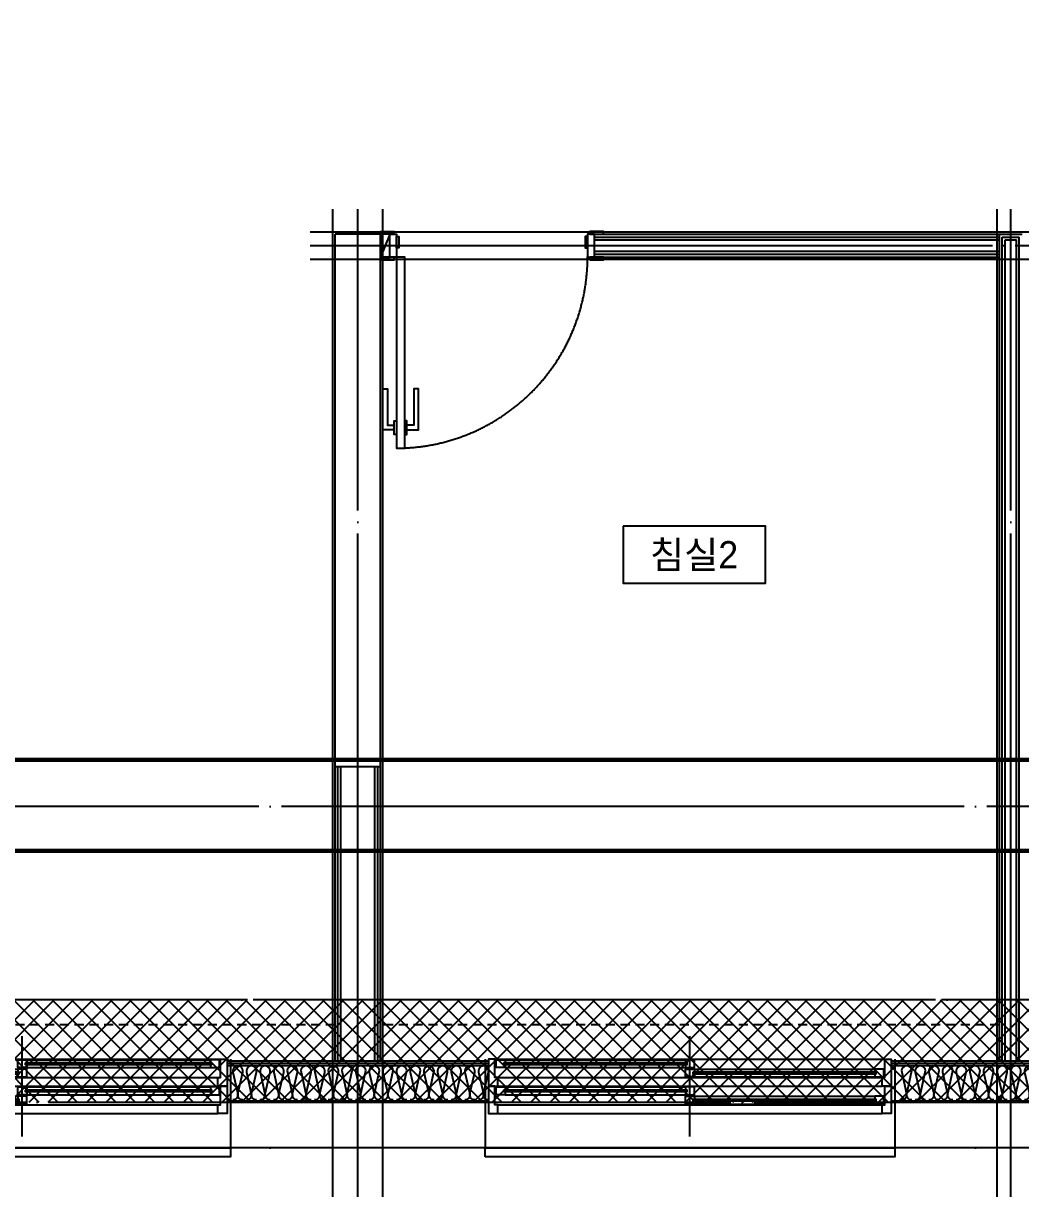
# Model space of a CAD drawing. Header units: millimetres. Extents: x -24416 to 92204, y -190080 to 23760.
# Drawn here: x 61557 to 65941, y 5622 to 10744 of the extents above; entities that cross this region are included whole.
import ezdxf
from ezdxf.enums import TextEntityAlignment as Align
from ezdxf.xclip import XClip

# ---------------------------------------------------------------- set-up
doc = ezdxf.new("R2010")
doc.units = ezdxf.units.MM
doc.header["$LTSCALE"] = 50
doc.header["$XCLIPFRAME"] = 0
for name, pattern in [('AUDIT_D_220706163347-0', [0]), ('CEN', [62, 60, -1, 0, -1]), ('H', [1.3, 0.8, -0.5]), ('HID', [2.5, 1.5, -1]), ('HIDDEN', [2, 1, -1]), ('평면도(기준)$0$CENTER2', [16.25, 15, -0.5, 0.25, -0.5])]:
    doc.linetypes.add(name, pattern=pattern)
for name, color, linetype, plot in [('AA-CEN', 1, 'CEN', False), ('Defpoint', 135, 'Continuous', False), ('MC', 135, 'Continuous', False)]:
    doc.layers.add(name, color=color, linetype=linetype, plot=plot)
for name, color, linetype in [('AA-단열-바닥-욕실', 30, 'Continuous'), ('CEN_CON', 1, 'CEN'), ('CEN_WALL', 12, 'CEN'), ('CONC', 2, 'Continuous'), ('dan1', 7, 'HID'), ('ELE3_CON', 7, 'Continuous'), ('HAT', 9, 'Continuous'), ('INS', 252, 'Continuous'), ('SINA-F-FRAME', 4, 'Continuous'), ('WAL_DRY', 7, 'Continuous'), ('WIN', 4, 'Continuous'), ('X - 단위세대$0$ETC', 6, 'Continuous'), ('실명', 3, 'AUDIT_D_220706163347-0'), ('실명박스', 7, 'AUDIT_D_220706163347-0'), ('커튼박스', 6, 'Continuous'), ('평면도(기준)$0$1.EC-F-DOOR', 4, 'Continuous'), ('평면도(기준)$0$1.EC-F-DOOR-F', 4, 'Continuous'), ('확장', 8, 'HIDDEN')]:
    doc.layers.add(name, color=color, linetype=linetype)
doc.styles.add('HAUD01', font='Dotum.ttf')

# ---------------------------------------------------------------- blocks, each defined once
blk = doc.blocks.new('WIN_이중창_1800')
at = {"layer": 'Defpoint'}
for p, q in [((-15, 240), (-15, 0)), ((1785, 240), (1785, 0))]:
    blk.add_line(p, q, dxfattribs=at)
at = {"layer": 'WIN'}
blk.add_line((885, -100), (885, 340), dxfattribs=at)
at = {"layer": 'WIN', "color": 8}
for p, q in [((1742, 240), (28, 240)), ((1697, 237), (905, 237)), ((1730, 158), (40, 158)), ((865, 196), (73, 196)), ((865, 161), (73, 161)), ((1697, 202), (905, 202)), ((1730, 120), (40, 120)), ((1697, 117), (905, 117)), ((865, 76), (73, 76)), ((1697, 82), (905, 82)), ((1730, 38), (40, 38)), ((1730, 0), (40, 0)), ((865, 41), (73, 41))]:
    blk.add_line(p, q, dxfattribs=at)
at = {"layer": 'WIN'}
for points in [[(40, 158), (28, 158), (28, 240), (0, 240), (0, 120), (40, 120), (40, 158)], [(905, 216.5), (905, 202), (865, 202), (865, 237), (905, 237), (905, 222.5)], [(1704, 222.5), (1704, 216.5), (898, 216.5), (898, 222.5), (1704, 222.5)], [(1697, 216.5), (1697, 202), (1737, 202), (1737, 237), (1697, 237), (1697, 222.5)], [(1730, 158), (1742, 158), (1742, 240), (1770, 240), (1770, 120), (1730, 120), (1730, 158)], [(73, 175.5), (73, 161), (33, 161), (33, 196), (73, 196), (73, 181.5)], [(872, 181.5), (872, 175.5), (66, 175.5), (66, 181.5), (872, 181.5)], [(865, 175.5), (865, 161), (905, 161), (905, 196), (865, 196), (865, 181.5)], [(40, 38), (28, 38), (28, 120), (0, 120), (0, 0), (40, 0), (40, 38)], [(905, 96.5), (905, 82), (865, 82), (865, 117), (905, 117), (905, 102.5)], [(1704, 102.5), (1704, 96.5), (898, 96.5), (898, 102.5), (1704, 102.5)], [(1697, 96.5), (1697, 82), (1737, 82), (1737, 117), (1697, 117), (1697, 102.5)], [(1730, 38), (1742, 38), (1742, 120), (1770, 120), (1770, 0), (1730, 0), (1730, 38)], [(73, 55.5), (73, 41), (33, 41), (33, 76), (73, 76), (73, 61.5)], [(872, 61.5), (872, 55.5), (66, 55.5), (66, 61.5), (872, 61.5)], [(865, 55.5), (865, 41), (905, 41), (905, 76), (865, 76), (865, 61.5)]]:
    blk.add_lwpolyline(points, dxfattribs=at)
blk = doc.blocks.new('WIN_이중창_3300-2')
at = {"layer": 'Defpoint'}
for p, q in [((-15, 240), (-15, 0)), ((3285, 240), (3285, 0))]:
    blk.add_line(p, q, dxfattribs=at)
at = {"layer": 'WIN'}
for p, q in [((900, -100), (900, 340)), ((2370, -100), (2370, 340))]:
    blk.add_line(p, q, dxfattribs=at)
at = {"layer": 'WIN', "color": 8}
for p, q in [((3242, 240), (28, 240)), ((880, 237), (73, 237)), ((3197, 237), (2390, 237)), ((3230, 158), (40, 158)), ((880, 202), (73, 202)), ((2350, 196), (920, 196)), ((2350, 161), (920, 161)), ((3197, 202), (2390, 202)), ((3230, 120), (40, 120)), ((880, 117), (73, 117)), ((3197, 117), (2390, 117)), ((880, 82), (73, 82)), ((2350, 76), (920, 76)), ((3197, 82), (2390, 82)), ((3230, 38), (40, 38)), ((3230, 0), (40, 0)), ((2350, 41), (920, 41))]:
    blk.add_line(p, q, dxfattribs=at)
at = {"layer": 'WIN'}
for points in [[(40, 158), (28, 158), (28, 240), (0, 240), (0, 120), (40, 120), (40, 158)], [(73, 216.5), (73, 202), (33, 202), (33, 237), (73, 237), (73, 222.5)], [(887, 222.5), (887, 216.5), (66, 216.5), (66, 222.5), (887, 222.5)], [(880, 216.5), (880, 202), (920, 202), (920, 237), (880, 237), (880, 222.5)], [(2390, 216.5), (2390, 202), (2350, 202), (2350, 237), (2390, 237), (2390, 222.5)], [(3204, 222.5), (3204, 216.5), (2383, 216.5), (2383, 222.5), (3204, 222.5)], [(3197, 216.5), (3197, 202), (3237, 202), (3237, 237), (3197, 237), (3197, 222.5)], [(3230, 158), (3242, 158), (3242, 240), (3270, 240), (3270, 120), (3230, 120), (3230, 158)], [(920, 175.5), (920, 161), (880, 161), (880, 196), (920, 196), (920, 181.5)], [(2357, 181.5), (2357, 175.5), (913, 175.5), (913, 181.5), (2357, 181.5)], [(2350, 175.5), (2350, 161), (2390, 161), (2390, 196), (2350, 196), (2350, 181.5)], [(40, 38), (28, 38), (28, 120), (0, 120), (0, 0), (40, 0), (40, 38)], [(73, 96.5), (73, 82), (33, 82), (33, 117), (73, 117), (73, 102.5)], [(887, 102.5), (887, 96.5), (66, 96.5), (66, 102.5), (887, 102.5)], [(880, 96.5), (880, 82), (920, 82), (920, 117), (880, 117), (880, 102.5)], [(2390, 96.5), (2390, 82), (2350, 82), (2350, 117), (2390, 117), (2390, 102.5)], [(3204, 102.5), (3204, 96.5), (2383, 96.5), (2383, 102.5), (3204, 102.5)], [(3197, 96.5), (3197, 82), (3237, 82), (3237, 117), (3197, 117), (3197, 102.5)], [(3230, 38), (3242, 38), (3242, 120), (3270, 120), (3270, 0), (3230, 0), (3230, 38)], [(920, 55.5), (920, 41), (880, 41), (880, 76), (920, 76), (920, 61.5)], [(2357, 61.5), (2357, 55.5), (913, 55.5), (913, 61.5), (2357, 61.5)], [(2350, 55.5), (2350, 41), (2390, 41), (2390, 76), (2350, 76), (2350, 61.5)]]:
    blk.add_lwpolyline(points, dxfattribs=at)
blk = doc.blocks.new('insul1')
blk.add_lwpolyline([(0, 0, 0.480617), (0.146, 0.183), (0.004, 0.817, -1.249969), (0.296, 0.817), (0.154, 0.183, 0.480617), (0.3, 0, 0.480617)], format="xyb")
blk = doc.blocks.new('A$C3C3C21E6')
at = {"layer": '평면도(기준)$0$1.EC-F-DOOR'}
blk.add_lwpolyline([(70, -210), (70, -1049.6), (106, -1049.6), (106, -210), (70, -210)], dxfattribs=at)
at = {"layer": '평면도(기준)$0$1.EC-F-DOOR', "color": 8}
for points in [[(60, -969.6), (10, -969.6), (10, -789.6), (30, -789.6), (30, -949.6), (60, -949.6)], [(116.1, -969.6), (166.1, -969.6), (166.1, -789.6), (146.1, -789.6), (146.1, -949.6), (116.1, -949.6)]]:
    blk.add_lwpolyline(points, dxfattribs=at)
for points in [[(70, -929.6), (70, -989.6), (60, -989.6), (60, -929.6)], [(106, -929.6), (106, -989.6), (116, -989.6), (116, -929.6)]]:
    blk.add_lwpolyline(points, close=True, dxfattribs=at)
at = {"layer": '평면도(기준)$0$1.EC-F-DOOR', "color": 1, "linetype": '평면도(기준)$0$CENTER2', "ltscale": 6}
blk.add_arc((69.4, -209.7), 840.6, 272.4982, 359.9824, dxfattribs=at)
at = {"layer": '평면도(기준)$0$1.EC-F-DOOR-F'}
for points in [[(60, -110), (40, -110), (0, -110), (0, -98), (60, -98)], [(920, -110), (940, -110), (980, -110), (980, -98), (920, -98)], [(40, -110), (70, -110), (70, -210), (40, -210)], [(70, -120), (80, -120), (80, -170), (70, -170)], [(910, -120), (900, -120), (900, -170), (910, -170)], [(940, -110), (910, -110), (910, -210), (940, -210)], [(0, -222), (60, -222), (60, -210), (0, -210)], [(920, -222), (980, -222), (980, -210), (920, -210)]]:
    blk.add_lwpolyline(points, close=True, dxfattribs=at)
blk = doc.blocks.new('U-76A(확장)')
at = {"layer": 'CEN_CON'}
for p, q in [((5765, -300), (5765, 4125)), ((0, 0), (14635, 0))]:
    blk.add_line(p, q, dxfattribs=at)
at = {"layer": 'CEN_WALL'}
for p, q in [((2895, -300), (2895, 4125)), ((5975, 3965), (1605, 3965)), ((0, 1500), (10395, 1500))]:
    blk.add_line(p, q, dxfattribs=at)
at = {"layer": 'CONC'}
for p, q in [((5665, 1675), (5665, 4015)), ((5665, 4015), (5865, 4015)), ((5865, 1675), (5865, 4015)), ((5865, 1675), (5665, 1675)), ((2385, 200), (3405, 200)), ((3405, 200), (3405, 0)), ((5205, 200), (6325, 200)), ((5205, 200), (5205, 0)), ((6325, 200), (6325, 0)), ((2385, 0), (3405, 0)), ((5205, 0), (6325, 0))]:
    blk.add_line(p, q, dxfattribs=at)
at = {"layer": 'dan1'}
blk.add_lwpolyline([(125, 650), (9775, 650), (9775, 2140), (10085, 2140)], dxfattribs=at)
at = {"layer": 'ELE3_CON'}
for p, q in [((5205, 0), (3405, 0)), ((9625, 0), (6325, 0))]:
    blk.add_line(p, q, dxfattribs=at)
at = {"layer": 'INS'}
for p, q in [((2370, 360), (3420, 360)), ((5190, 360), (6340, 360)), ((2370, 205), (3420, 205)), ((5190, 205), (6340, 205))]:
    blk.add_line(p, q, dxfattribs=at)
at = {"layer": 'MC'}
for p, q in [((2955, -300), (2955, 4125)), ((5655, -300), (5655, 4125)), ((5875, -300), (5875, 4125)), ((5975, 4025), (1605, 4025)), ((5975, 3905), (0, 3905)), ((0, 1705), (10395, 1705))]:
    blk.add_line(p, q, dxfattribs=at)
at = {"layer": 'SINA-F-FRAME'}
blk.add_line((5625, 4015), (5665, 3915), dxfattribs=at)
blk.add_lwpolyline([(5665, 3915), (5625, 3915), (5625, 4015), (5665, 4015)], close=True, dxfattribs=at)
at = {"layer": 'WAL_DRY'}
for p, q in [((2945, 4015), (2845, 4015)), ((2857.5, 380), (2857.5, 4002.5)), ((2932.5, 4002.5), (2857.5, 4002.5)), ((2932.5, 380), (2932.5, 4002.5)), ((4725, 4015), (2945, 4015)), ((2945, 380), (2945, 4015)), ((4725, 4002.5), (2945, 4002.5)), ((2870, 380), (2870, 3990)), ((2920, 3990), (2870, 3990)), ((2920, 380), (2920, 3990)), ((4725, 3990), (2945, 3990)), ((4725, 3940), (2945, 3940)), ((4725, 3927.5), (2945, 3927.5)), ((4725, 3915), (2945, 3915)), ((5665, 380), (5665, 1675)), ((5677.5, 380), (5677.5, 1675)), ((5690, 380), (5690, 1675)), ((5840, 380), (5840, 1675)), ((5852.5, 380), (5852.5, 1675)), ((5865, 380), (5865, 1675)), ((2370, 380), (3420, 380)), ((2370, 370), (3420, 370)), ((5190, 380), (6340, 380)), ((5190, 370), (6340, 370))]:
    blk.add_line(p, q, dxfattribs=at)
at = {"layer": 'X - 단위세대$0$ETC'}
for points in [[(5205, -40), (5205, 0), (3405, 0), (3405, -40), (5205, -40)], [(9625, -40), (9625, 0), (6325, 0), (6325, -40), (9625, -40)]]:
    blk.add_lwpolyline(points, dxfattribs=at)
at = {"layer": '커튼박스', "linetype": 'H'}
for p, q in [((2945, 540), (5665, 540)), ((5865, 540), (10085, 540))]:
    blk.add_line(p, q, dxfattribs=at)
at = {"layer": '확장', "ltscale": 0.5, "const_width": 20, "flags": 128}
for points in [[(10085, 1705), (135, 1705)], [(10085, 1305), (135, 1305)]]:
    blk.add_lwpolyline(points, dxfattribs=at)
at = {"layer": 'INS', "xscale": 150, "yscale": 150, "zscale": 150, "row_count": 1, "row_spacing": 0, "column_spacing": 60}
for p, column_count in [((2370, 210), 17), ((5190, 210), 19)]:
    blk.add_blockref('insul1', p, dxfattribs=dict(at, column_count=column_count))
at = {"layer": 'SINA-F-FRAME', "xscale": -1}
blk.add_blockref('A$C3C3C21E6', (5665, 4125), dxfattribs=at)
at = {"layer": 'WIN'}
for name, p in [('WIN_이중창_1800', (3420, 150)), ('WIN_이중창_3300-2', (6340, 150))]:
    blk.add_blockref(name, p, dxfattribs=at)
blk = doc.blocks.new('U-76A(확장)3')
at = {"layer": 'CEN_CON'}
blk.add_line((0, 0), (14595, 0), dxfattribs=at)
blk = doc.blocks.new('A$C415C5DAF')
at = {"layer": '실명박스'}
blk.add_lwpolyline([(51708.1, -9843.2), (51708.1, -10093.2), (52333.4, -10093.2), (52333.4, -9843.2)], close=True, dxfattribs=at)
at = {"layer": '실명', "style": 'HAUD01'}
blk.add_text('침실2', height=120, dxfattribs=at).set_placement((52019.6, -9966.4), align=Align.MIDDLE)
blk = doc.blocks.new('A$C1CAF0AFA')
at = {"layer": 'HAT'}
h = blk.add_hatch(dxfattribs=at)
h.set_pattern_fill('_USER', color=5, scale=60, angle=45, double=1, pattern_type=0)
h.set_pattern_definition([(45, (0, -23760), (-42.426407, 42.426407), []), (135, (0, -23760), (-42.426407, -42.426407), [])])
h.paths.add_polyline_path([(62927.2, -11732.9), (68667.2, -11732.9), (68667.2, -11282.9), (66117.2, -11282.9), (66117.2, -11132.9), (64717.2, -11132.9), (64717.2, -11282.9), (62867.2, -11282.9), (62867.2, -8122.9), (59327.2, -8122.9), (59327.2, -10127.9), (56827.2, -10127.9), (56827.2, -8712.9), (54707.2, -8712.9), (54707.2, -16267.9), (58567.2, -16267.9), (58567.2, -17757.9), (68667.2, -17757.9), (68667.2, -17307.9), (59017.2, -17307.9), (59017.2, -15817.9), (58707.2, -15817.9), (58707.2, -16107.9), (58507.2, -16107.9), (58507.2, -15817.9), (55157.2, -15817.9), (55157.2, -9162.9), (56377.2, -9162.9), (56377.2, -10577.9), (58507.2, -10577.9), (58507.2, -10287.9), (58707.2, -10287.9), (58707.2, -10577.9), (59777.2, -10577.9), (59777.2, -8572.9), (62417.2, -8572.9), (62417.2, -11732.9), (62727.2, -11732.9), (62727.2, -11410.4), (62927.2, -11410.4)])
at = {"layer": 'AA-CEN', "color": 4}
blk.add_lwpolyline([(58567.2, -17757.9), (68667.2, -17757.9), (68667.2, -17307.9), (59017.2, -17307.9)], dxfattribs=at)

msp = doc.modelspace()

# ---------------------------------------------------------------- block references
ref = msp.add_blockref('U-76A(확장)', (68792.2, 5802.1), dxfattribs=dict(xscale=-1))
XClip(ref).set_block_clipping_path([(-1332.1523822156, -300), (14635, 13075.0000000001)])
ref = msp.add_blockref('U-76A(확장)3', (65766.4, 9792.9), dxfattribs=dict(xscale=-1, rotation=90))
XClip(ref).set_block_clipping_path([(13298.4077166071, -2135), (29625.0000000005, 10105.1364734633)])
at = {"layer": 'AA-단열-바닥-욕실'}
msp.add_blockref('A$C1CAF0AFA', (0, 23760), dxfattribs=at)
at = {"layer": '실명박스'}
msp.add_blockref('A$C415C5DAF', (12485.4, 18377.1), dxfattribs=at)

doc.saveas('drawing.dxf')
